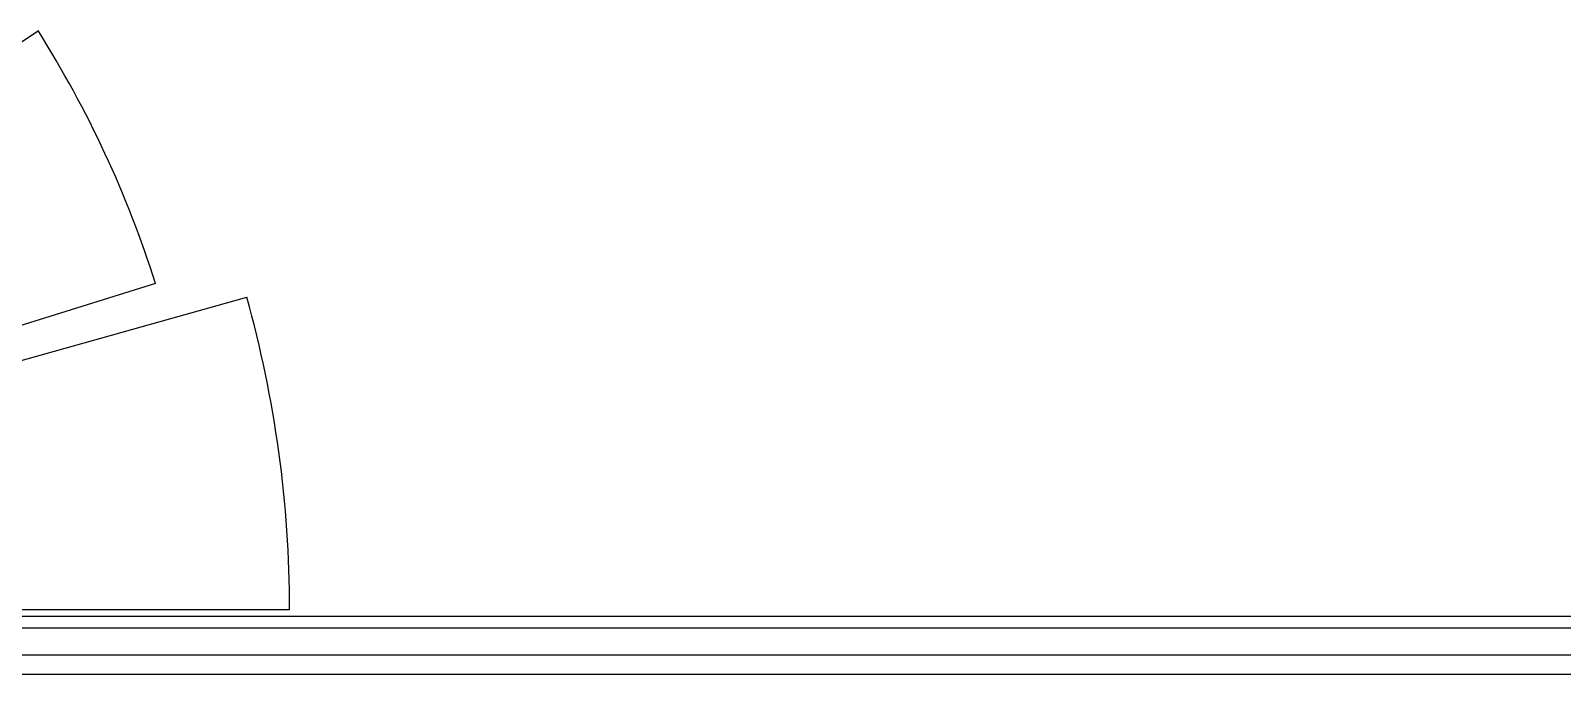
# Model space of a CAD drawing. Extents: x -43 to 90, y 6 to 81.
# Drawn here: x 36.229 to 37.822, y 65.222 to 65.891 of the extents above; entities that cross this region are included whole.
import ezdxf

# ---------------------------------------------------------------- set-up
doc = ezdxf.new("R2010")
doc.units = 0
doc.header["$LTSCALE"] = 0.1
doc.header["$MEASUREMENT"] = 0
doc.layers.add('visto', color=9, linetype='CONTINUOUS')

msp = doc.modelspace()

# ---------------------------------------------------------------- linework, layer by layer
at = {"layer": 'visto'}
for p, q in [((35.9193, 65.6803), (36.2369, 65.8908)), ((36.3591, 65.6281), (35.9947, 65.5145)), ((36.0032, 65.4873), (36.454, 65.614)), ((36.0329, 65.2897), (36.4985, 65.2895)), ((38.7629, 65.2701), (35.9981, 65.2701)), ((38.7382, 65.2821), (36.0331, 65.2821)), ((38.7407, 65.2421), (36.0261, 65.2421)), ((38.7284, 65.2221), (36.0261, 65.2221))]:
    msp.add_line(p, q, dxfattribs=at)
for centre, major_axis, start_param, end_param in [((35.2649, 65.2897), (1.1464, 0), 0.303147, 0.558922), ((35.2649, 65.2895), (-1.2335, 0), 3.141593, 3.410802)]:
    msp.add_ellipse(centre, major_axis=major_axis, ratio=0.988864, start_param=start_param, end_param=end_param, dxfattribs=at)

doc.saveas('drawing.dxf')
